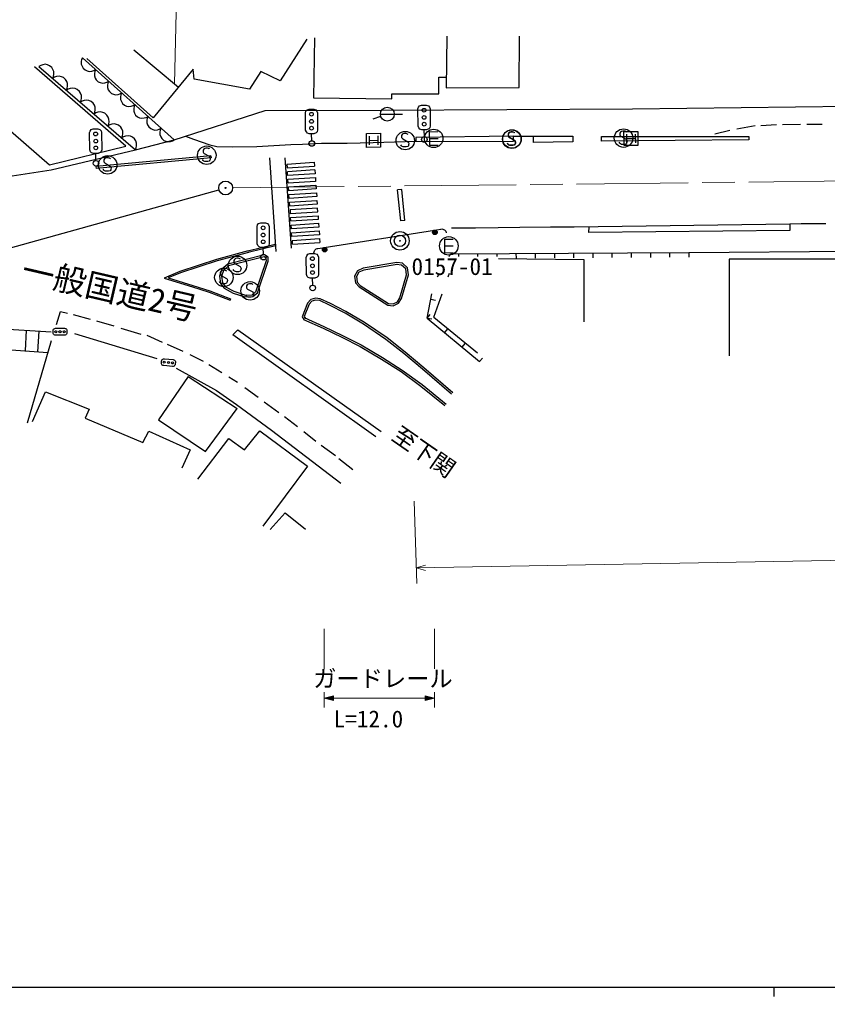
# Model space of a CAD drawing. Units: millimetres, scale not verified. Extents: x 40000 to 680000, y 20000 to 380000.
# Drawn here: x 86907 to 173782, y 204000 to 309074 of the extents above; entities that cross this region are included whole.
import ezdxf
from ezdxf.enums import TextEntityAlignment as Align

# ---------------------------------------------------------------- set-up
doc = ezdxf.new("R2010")
doc.units = ezdxf.units.MM
doc.header["$LTSCALE"] = 1000
doc.linetypes.add('CHAIN', pattern=[18.5, 12, -1.5, 3.5, -1.5])
for name, color, linetype, lineweight in [('M-BGD', 7, 'Continuous', 25), ('M-BMK', 2, 'CHAIN', 13), ('M-BMK-SRVR', 3, 'Continuous', 25), ('M-OTRS', 6, 'Continuous', 25), ('M-STR-HTXT', 7, 'Continuous', 13), ('M-TTL-BAND', 7, 'Continuous', 25)]:
    doc.layers.add(name, color=color, linetype=linetype, lineweight=lineweight)
doc.styles.add('ＭＳ ゴシック', font='')
doc.styles.get('ＭＳ ゴシック').set_extended_font_data('MS Gothic')

msp = doc.modelspace()

# ---------------------------------------------------------------- linework, layer by layer
at = {"layer": 'M-BGD'}
for p, q in [((117796, 306978), (114915, 302488)), ((118631, 307097), (118530, 300664)), ((132837, 307298), (132770, 301736)), ((140644, 301769), (140678, 307298)), ((99207, 305798), (103991, 301808)), ((103548, 296138), (93677, 304971)), ((101278, 298501), (94141, 304901)), ((98345, 295447), (88528, 303992)), ((88977, 304027), (99370, 295063)), ((105566, 303728), (101278, 298501)), ((105700, 302656), (105566, 303728)), ((111631, 301584), (105700, 302656)), ((112837, 303494), (111631, 301584)), ((114915, 302488), (112837, 303494)), ((132000, 301066), (132000, 302875)), ((132000, 302875), (132784, 302875)), ((132770, 301736), (140644, 301769)), ((118530, 300664), (126940, 300563)), ((126940, 300563), (126940, 301099)), ((126940, 301099), (132000, 301066)), ((125788, 299337), (152810, 299478)), ((152810, 299478), (179035, 299795)), ((103548, 296138), (113330, 299302)), ((113330, 299302), (125788, 299337)), ((125738, 298655), (124884, 298370)), ((125703, 298892), (127196, 298892)), ((127200, 298892), (128100, 298892)), ((84775, 298061), (90136, 293437)), ((164027, 297315), (165999, 297662)), ((166618, 297692), (168291, 297771)), ((168957, 297782), (170890, 297815)), ((171558, 297815), (173204, 297815)), ((104746, 296526), (105596, 296214)), ((118327, 296043), (118318, 296793)), ((124495, 296541), (124506, 295604)), ((125433, 296552), (125443, 295615)), ((140030, 296512), (129509, 296374)), ((129509, 296374), (129509, 295947)), ((130435, 296471), (130426, 297220)), ((130964, 297009), (131899, 297019)), ((140030, 296512), (146410, 296513)), ((140030, 295975), (140030, 296512)), ((142182, 295857), (142182, 296503)), ((146410, 296513), (146410, 295920)), ((149480, 296500), (165331, 296500)), ((149480, 295984), (149480, 296500)), ((152174, 296739), (152185, 295802)), ((153112, 296750), (153123, 295812)), ((161656, 296794), (163270, 297182)), ((165331, 296500), (165331, 296143)), ((90136, 293437), (98345, 295447)), ((99370, 295063), (103548, 296138)), ((105596, 296214), (107360, 295585)), ((107360, 295585), (108127, 295431)), ((108127, 295431), (109845, 295385)), ((109845, 295385), (112421, 295401)), ((112421, 295401), (116087, 295643)), ((116087, 295643), (117344, 295674)), ((117344, 295674), (119362, 295760)), ((119362, 295760), (122153, 295791)), ((122153, 295791), (124929, 295852)), ((124501, 296072), (125438, 296083)), ((124929, 295852), (128356, 295944)), ((128356, 295944), (140030, 295975)), ((130973, 296284), (131908, 296295)), ((146410, 295920), (142182, 295857)), ((165331, 296143), (149480, 295984)), ((152180, 296270), (153117, 296281)), ((90317, 292923), (99370, 295063)), ((95122, 293917), (95114, 294667)), ((107480, 294401), (95122, 293253)), ((107480, 294401), (107498, 294202)), ((95122, 293253), (95140, 293054)), ((107498, 294202), (95140, 293054)), ((114513, 284138), (113815, 294187)), ((116143, 284491), (115469, 294204)), ((115648, 293532), (118605, 293724)), ((115648, 293532), (115677, 293122)), ((115677, 293122), (118634, 293314)), ((118605, 293724), (118634, 293314)), ((85171, 292112), (90317, 292923)), ((118662, 292903), (115705, 292711)), ((115734, 292301), (115705, 292711)), ((118691, 292492), (115734, 292301)), ((118662, 292903), (118691, 292492)), ((115762, 291890), (118719, 292082)), ((115791, 291480), (115762, 291890)), ((118748, 291671), (115791, 291480)), ((115819, 291069), (118776, 291261)), ((115848, 290659), (115819, 291069)), ((118719, 292082), (118748, 291671)), ((118776, 291261), (118805, 290850)), ((85935, 284512), (108343, 290758)), ((118805, 290850), (115848, 290659)), ((115876, 290248), (118833, 290440)), ((115905, 289838), (115876, 290248)), ((118862, 290029), (115905, 289838)), ((118833, 290440), (118862, 290029)), ((128009, 290809), (127561, 290765)), ((127896, 287425), (127561, 290765)), ((127896, 287425), (127561, 290765)), ((128343, 287470), (128009, 290809)), ((115933, 289427), (118890, 289619)), ((115962, 289016), (115933, 289427)), ((118919, 289208), (115962, 289016)), ((118890, 289619), (118919, 289208)), ((118947, 288798), (115990, 288606)), ((115990, 288606), (116019, 288195)), ((116019, 288195), (118976, 288387)), ((116047, 287785), (119004, 287976)), ((118976, 288387), (118947, 288798)), ((119004, 287976), (119033, 287566)), ((116076, 287374), (116047, 287785)), ((119033, 287566), (116076, 287374)), ((116104, 286964), (119061, 287155)), ((116133, 286553), (116104, 286964)), ((119061, 287155), (119090, 286745)), ((128343, 287470), (127896, 287425)), ((146547, 286774), (169749, 287091)), ((169749, 287091), (169718, 286377)), ((169749, 287091), (170951, 287136)), ((170951, 287136), (173604, 287136)), ((119090, 286745), (116133, 286553)), ((116161, 286143), (119118, 286334)), ((116190, 285732), (116161, 286143)), ((119147, 285924), (116190, 285732)), ((119118, 286334), (119147, 285924)), ((119676, 284568), (131529, 286432)), ((131529, 286432), (131726, 286463)), ((133350, 286681), (135921, 286681)), ((135921, 286681), (138374, 286701)), ((138374, 286701), (140709, 286740)), ((140709, 286740), (144015, 286774)), ((144015, 286774), (146547, 286774)), ((148127, 286159), (148159, 286796)), ((169718, 286377), (148127, 286159)), ((114381, 284864), (111439, 284169)), ((114381, 284864), (114415, 284718)), ((116218, 285322), (116207, 284908)), ((116218, 285322), (119175, 285513)), ((116247, 284911), (119204, 285103)), ((119175, 285513), (119204, 285103)), ((132590, 285450), (133525, 285461)), ((111486, 284180), (108102, 283270)), ((111525, 284035), (108145, 283126)), ((113260, 283770), (109298, 282779)), ((114415, 284718), (111473, 284023)), ((113128, 283818), (113119, 284568)), ((113624, 283503), (113260, 283770)), ((119479, 284537), (119676, 284568)), ((132599, 284725), (133534, 284736)), ((134095, 283876), (134096, 283586)), ((136159, 283887), (136161, 283586)), ((138224, 283898), (138225, 283586)), ((140288, 283909), (140291, 283409)), ((142352, 283920), (142355, 283420)), ((144417, 283931), (144419, 283431)), ((146481, 283942), (146484, 283442)), ((148545, 283953), (148548, 283453)), ((150610, 283964), (150612, 283464)), ((152674, 283976), (152677, 283476)), ((154738, 283989), (154742, 283489)), ((156803, 284003), (156806, 283503)), ((158867, 284016), (177652, 284154)), ((158867, 284016), (158870, 283516)), ((108102, 283270), (104158, 281971)), ((108145, 283126), (104210, 281830)), ((109298, 282779), (108654, 282208)), ((113217, 283553), (109394, 282597)), ((112311, 279775), (113460, 283161)), ((112495, 279695), (113649, 283097)), ((113430, 283397), (113217, 283553)), ((113450, 283084), (113430, 283397)), ((113649, 283097), (113624, 283503)), ((127478, 282941), (123866, 282327)), ((127511, 282744), (123926, 282134)), ((127991, 282669), (127451, 282743)), ((128082, 282859), (127478, 282941)), ((128430, 282257), (127991, 282669)), ((128618, 282354), (128082, 282859)), ((138394, 283361), (147569, 283252)), ((147569, 283252), (147569, 276571)), ((163224, 283313), (163224, 272908)), ((177182, 283313), (163224, 283313)), ((104158, 281971), (102443, 281265)), ((104210, 281830), (102889, 281286)), ((108654, 282208), (108408, 281474)), ((108826, 282094), (108613, 281457)), ((109394, 282597), (108826, 282094)), ((123254, 282041), (122927, 281456)), ((123397, 281887), (123101, 281359)), ((123866, 282327), (123254, 282041)), ((123926, 282134), (123397, 281887)), ((127802, 279145), (128517, 281622)), ((127986, 279063), (128721, 281608)), ((128517, 281622), (128430, 282257)), ((128721, 281608), (128618, 282354)), ((133011, 281386), (133154, 281786)), ((102443, 281265), (105500, 280334)), ((102889, 281286), (105547, 280477)), ((108408, 281474), (108532, 280671)), ((108532, 280671), (108904, 280179)), ((108613, 281457), (108722, 280752)), ((108722, 280752), (109037, 280334)), ((118427, 280505), (118418, 281255)), ((122927, 281456), (123016, 280752)), ((123016, 280752), (123425, 280327)), ((123125, 281481), (123206, 280843)), ((123206, 280843), (123552, 280483)), ((105500, 280334), (107304, 279737)), ((105547, 280477), (107357, 279878)), ((107304, 279737), (109540, 278902)), ((107357, 279878), (109593, 279043)), ((108904, 280179), (109879, 279658)), ((109037, 280334), (109958, 279843)), ((109879, 279658), (111138, 279243)), ((109958, 279843), (111201, 279433)), ((111907, 279477), (112297, 279792)), ((111981, 279280), (112495, 279695)), ((123425, 280327), (126522, 278357)), ((123552, 280483), (126592, 278550)), ((130756, 276972), (131258, 279586)), ((131464, 277066), (132366, 279586)), ((109593, 279043), (109540, 278902)), ((111129, 279443), (111907, 279477)), ((111138, 279243), (111981, 279280)), ((117866, 278581), (117297, 277106)), ((118037, 278470), (117518, 277124)), ((118240, 278959), (117866, 278581)), ((118346, 278782), (118037, 278470)), ((118722, 279104), (118240, 278959)), ((118738, 278900), (118346, 278782)), ((119247, 279035), (118722, 279104)), ((119191, 278841), (118738, 278900)), ((120254, 278351), (119191, 278841)), ((120337, 278532), (119247, 279035)), ((122005, 277674), (120337, 278532)), ((126592, 278550), (127067, 278490)), ((127067, 278490), (127531, 278715)), ((127100, 278285), (127669, 278560)), ((127531, 278715), (127802, 279145)), ((127669, 278560), (127986, 279063)), ((131145, 278999), (131636, 278904)), ((90873, 276285), (91325, 277686)), ((91325, 277686), (92058, 277492)), ((121907, 277499), (120254, 278351)), ((123882, 276306), (121907, 277499)), ((123990, 276475), (122005, 277674)), ((126522, 278357), (127100, 278285)), ((92666, 277332), (94514, 276845)), ((95175, 276655), (97057, 276113)), ((117297, 277106), (117472, 276808)), ((117429, 276827), (119557, 275896)), ((117509, 277010), (119644, 276076)), ((117518, 277124), (117644, 276910)), ((126420, 274823), (123990, 276475)), ((130756, 276972), (131076, 277355)), ((130756, 276972), (131247, 276877)), ((130756, 276972), (136373, 272279)), ((131464, 277066), (136134, 273232)), ((84143, 275860), (90322, 275492)), ((87628, 275652), (87514, 273425)), ((88964, 275573), (88829, 273332)), ((92819, 275316), (101657, 272602)), ((97782, 275892), (99966, 275229)), ((109856, 275176), (110373, 275715)), ((110373, 275715), (125780, 264769)), ((119557, 275896), (121553, 274926)), ((119644, 276076), (121645, 275104)), ((126302, 274661), (123882, 276306)), ((132628, 275407), (132949, 275791)), ((90322, 274522), (87715, 265666)), ((100612, 275122), (102228, 274389)), ((125220, 264187), (109856, 275176)), ((121553, 274926), (123535, 273899)), ((121645, 275104), (123632, 274074)), ((128237, 273147), (126302, 274661)), ((128360, 273305), (126420, 274823)), ((83874, 273685), (89948, 273252)), ((102772, 274146), (104448, 273398)), ((123535, 273899), (125821, 272548)), ((123632, 274074), (125928, 272717)), ((130367, 271628), (128360, 273305)), ((134501, 273843), (134821, 274227)), ((105202, 273039), (106669, 272342)), ((125821, 272548), (127940, 271205)), ((125928, 272717), (128053, 271370)), ((130239, 271475), (128237, 273147)), ((136373, 272279), (136694, 272663)), ((103734, 271567), (108094, 269158)), ((107256, 271982), (108673, 271114)), ((127940, 271205), (130062, 269646)), ((128053, 271370), (130184, 269805)), ((133363, 268779), (130239, 271475)), ((133494, 268930), (130367, 271628)), ((105024, 270698), (101862, 266019)), ((105024, 270698), (110321, 267255)), ((109408, 270646), (110332, 270058)), ((88285, 265842), (89715, 269021)), ((89715, 269021), (94378, 267184)), ((108094, 269158), (110243, 267675)), ((111115, 269493), (112573, 268442)), ((130062, 269646), (132644, 267563)), ((130184, 269805), (132769, 267719)), ((113226, 267961), (114781, 266816)), ((94378, 267184), (93972, 266213)), ((106895, 262610), (110321, 267255)), ((110243, 267675), (113992, 264910)), ((93972, 266213), (100170, 263582)), ((101862, 266019), (106895, 262610)), ((115383, 266361), (116806, 265286)), ((100170, 263582), (100824, 264800)), ((100824, 264800), (105256, 262805)), ((111081, 262778), (112759, 264827)), ((112759, 264827), (117880, 261030)), ((113992, 264910), (121451, 259198)), ((106065, 259652), (109421, 263997)), ((109421, 263997), (111081, 262778)), ((117464, 264765), (118767, 263735)), ((105256, 262805), (104373, 260827)), ((119346, 263307), (120867, 262183)), ((121256, 261870), (122742, 260675)), ((117880, 261030), (113076, 254593)), ((113871, 254222), (115478, 256023)), ((115478, 256023), (117650, 254275))]:
    msp.add_line(p, q, dxfattribs=at)
for points in [[(93677, 304971), (93584, 304762), (93546, 304549), (93545, 304271), (93624, 304047), (93742, 303846), (93961, 303650), (94174, 303555), (94405, 303501), (94681, 303533), (94885, 303598), (95087, 303709)], [(90462, 302746), (90553, 302965), (90589, 303186), (90585, 303475), (90499, 303705), (90372, 303911), (90142, 304109), (89920, 304204), (89679, 304256), (89394, 304217), (89184, 304146), (88977, 304027)], [(95087, 303709), (94995, 303500), (94956, 303287), (94955, 303009), (95034, 302785), (95153, 302584), (95371, 302388), (95584, 302293), (95815, 302239), (96091, 302271), (96295, 302336), (96497, 302448)], [(91946, 301466), (92038, 301684), (92074, 301906), (92070, 302194), (91983, 302424), (91857, 302630), (91627, 302829), (91404, 302923), (91164, 302975), (90878, 302937), (90668, 302866), (90462, 302746)], [(93431, 300185), (93523, 300404), (93558, 300625), (93554, 300914), (93468, 301144), (93342, 301350), (93111, 301548), (92889, 301643), (92649, 301695), (92363, 301656), (92153, 301585), (91946, 301466)], [(96497, 302448), (96405, 302238), (96366, 302025), (96365, 301747), (96444, 301523), (96563, 301322), (96781, 301127), (96994, 301031), (97225, 300977), (97501, 301009), (97706, 301074), (97907, 301186)], [(97907, 301186), (97815, 300976), (97776, 300763), (97775, 300485), (97855, 300261), (97973, 300060), (98192, 299865), (98405, 299769), (98635, 299715), (98912, 299747), (99116, 299812), (99317, 299924)], [(94916, 298905), (95007, 299123), (95043, 299345), (95039, 299633), (94953, 299863), (94826, 300069), (94596, 300268), (94374, 300362), (94133, 300414), (93848, 300376), (93638, 300305), (93431, 300185)], [(99317, 299924), (99225, 299714), (99187, 299501), (99185, 299223), (99265, 299000), (99383, 298798), (99602, 298603), (99815, 298507), (100045, 298453), (100322, 298485), (100526, 298550), (100727, 298662)], [(96400, 297624), (96492, 297843), (96528, 298064), (96524, 298353), (96437, 298583), (96311, 298789), (96081, 298987), (95858, 299082), (95618, 299134), (95333, 299095), (95122, 299024), (94916, 298905)], [(100727, 298662), (100635, 298452), (100597, 298239), (100595, 297961), (100675, 297738), (100793, 297537), (101012, 297341), (101225, 297246), (101456, 297191), (101732, 297223), (101936, 297288), (102138, 297400)], [(97885, 296344), (97977, 296562), (98012, 296784), (98009, 297072), (97922, 297302), (97796, 297508), (97565, 297707), (97343, 297801), (97103, 297853), (96817, 297815), (96607, 297744), (96400, 297624)], [(102138, 297400), (102045, 297191), (102007, 296977), (102006, 296699), (102085, 296476), (102203, 296275), (102422, 296079), (102635, 295984), (102866, 295929), (103142, 295962), (103346, 296026), (103548, 296138)], [(99370, 295063), (99461, 295282), (99497, 295503), (99493, 295792), (99407, 296022), (99280, 296228), (99050, 296426), (98828, 296521), (98588, 296573), (98302, 296534), (98092, 296463), (97885, 296344)], [(128686, 296702), (128630, 296761), (128555, 296796), (128450, 296814), (128295, 296813), (128165, 296776), (128056, 296700), (127992, 296589), (127988, 296474), (127994, 296399), (128036, 296300), (128106, 296245), (128655, 295937), (128716, 295847), (128757, 295723), (128749, 295603), (128715, 295507), (128646, 295417), (128491, 295370), (128261, 295367), (128161, 295381), (128066, 295425), (127985, 295499), (127913, 295613)], [(130964, 297009), (130981, 295554), (131916, 295565)], [(140134, 296854), (140079, 296913), (140003, 296947), (139898, 296966), (139743, 296964), (139614, 296928), (139504, 296852), (139441, 296741), (139437, 296626), (139443, 296551), (139484, 296451), (139555, 296397), (140103, 296089), (140164, 295999), (140206, 295875), (140197, 295755), (140163, 295659), (140094, 295568), (139940, 295522), (139710, 295519), (139610, 295533), (139514, 295577), (139433, 295651), (139362, 295765)], [(140158, 296879), (140102, 296939), (140026, 296973), (139921, 296992), (139766, 296990), (139637, 296953), (139527, 296877), (139464, 296766), (139460, 296651), (139466, 296576), (139507, 296477), (139578, 296423), (140126, 296114), (140187, 296025), (140229, 295900), (140220, 295780), (140186, 295685), (140117, 295594), (139963, 295547), (139733, 295544), (139633, 295558), (139537, 295602), (139456, 295676), (139385, 295790)], [(152156, 296972), (152101, 297031), (152025, 297065), (151920, 297084), (151765, 297082), (151635, 297046), (151526, 296970), (151463, 296859), (151459, 296744), (151465, 296669), (151506, 296569), (151577, 296515), (152125, 296207), (152186, 296117), (152228, 295993), (152219, 295873), (152185, 295777), (152116, 295686), (151962, 295640), (151732, 295637), (151632, 295651), (151536, 295695), (151455, 295769), (151384, 295883)], [(107344, 295127), (107288, 295186), (107212, 295220), (107107, 295239), (106952, 295237), (106823, 295201), (106714, 295124), (106650, 295014), (106646, 294898), (106652, 294824), (106693, 294724), (106764, 294670), (107312, 294361), (107373, 294272), (107415, 294147), (107406, 294027), (107372, 293932), (107304, 293841), (107149, 293794), (106919, 293792), (106819, 293805), (106723, 293849), (106643, 293923), (106571, 294038)], [(96678, 294087), (96622, 294146), (96547, 294180), (96442, 294199), (96287, 294197), (96157, 294161), (96048, 294084), (95984, 293974), (95981, 293859), (95987, 293784), (96028, 293684), (96098, 293630), (96647, 293321), (96708, 293232), (96750, 293107), (96741, 292987), (96707, 292892), (96638, 292801), (96484, 292754), (96254, 292752), (96153, 292766), (96058, 292809), (95977, 292883), (95906, 292998)], [(131726, 286463), (132220, 286540), (132321, 286546), (132414, 286535), (132510, 286500), (132594, 286452), (132671, 286381), (132731, 286304), (132771, 286207), (132792, 286124)], [(132590, 285450), (132607, 283995), (133542, 284006)], [(118568, 283888), (118564, 283981), (118578, 284087), (118616, 284194), (118663, 284267), (118732, 284344), (118816, 284403), (118899, 284439), (118985, 284460), (119479, 284537)], [(133093, 283586), (133255, 283871), (152284, 283973), (158867, 284016)], [(110654, 283283), (110598, 283343), (110522, 283377), (110417, 283396), (110262, 283394), (110133, 283357), (110024, 283281), (109960, 283170), (109956, 283055), (109962, 282980), (110003, 282881), (110074, 282826), (110622, 282518), (110683, 282429), (110725, 282304), (110716, 282184), (110682, 282089), (110613, 281998), (110459, 281951), (110229, 281948), (110129, 281962), (110033, 282006), (109952, 282080), (109881, 282194)], [(109185, 281993), (109129, 282053), (109054, 282087), (108948, 282105), (108793, 282104), (108664, 282067), (108555, 281991), (108491, 281880), (108487, 281765), (108493, 281690), (108534, 281591), (108605, 281536), (109154, 281228), (109215, 281139), (109256, 281014), (109248, 280894), (109214, 280798), (109145, 280708), (108990, 280661), (108760, 280658), (108660, 280672), (108565, 280716), (108484, 280790), (108412, 280904)], [(131849, 281386), (131858, 281409), (132072, 281786)], [(112008, 280538), (111952, 280597), (111877, 280631), (111772, 280650), (111617, 280648), (111487, 280612), (111378, 280536), (111314, 280425), (111310, 280310), (111316, 280235), (111357, 280135), (111428, 280081), (111977, 279773), (112038, 279683), (112079, 279559), (112071, 279439), (112037, 279343), (111968, 279252), (111813, 279206), (111583, 279203), (111483, 279217), (111388, 279261), (111307, 279335), (111235, 279449)]]:
    msp.add_lwpolyline(points, dxfattribs=at)
for points in [[(130176, 297218), (129965, 297295), (129854, 297414), (129771, 297613), (129750, 299463), (129798, 299633), (129926, 299795), (130145, 299867), (130645, 299873), (130866, 299806), (130988, 299657), (131050, 299478), (131071, 297628), (131013, 297437), (130905, 297316), (130676, 297223)], [(118068, 296790), (117857, 296867), (117746, 296986), (117663, 297185), (117642, 299035), (117690, 299205), (117818, 299367), (118037, 299440), (118537, 299445), (118758, 299378), (118880, 299229), (118942, 299050), (118963, 297200), (118906, 297009), (118797, 296888), (118568, 296796)], [(94864, 294665), (94653, 294742), (94541, 294861), (94459, 295060), (94438, 296910), (94486, 297080), (94614, 297242), (94833, 297314), (95333, 297320), (95554, 297253), (95675, 297104), (95737, 296925), (95759, 295075), (95701, 294884), (95593, 294763), (95364, 294670)], [(124228, 295319), (124211, 296819), (125711, 296837), (125728, 295337)], [(151907, 295517), (151890, 297017), (153390, 297034), (153407, 295534)], [(112869, 284565), (112658, 284642), (112547, 284761), (112465, 284960), (112443, 286810), (112491, 286981), (112619, 287142), (112838, 287215), (113338, 287220), (113559, 287153), (113681, 287004), (113743, 286825), (113764, 284975), (113707, 284785), (113598, 284663), (113369, 284571)], [(118168, 281252), (117957, 281330), (117846, 281448), (117763, 281647), (117742, 283497), (117790, 283668), (117918, 283829), (118137, 283902), (118637, 283908), (118858, 283840), (118980, 283692), (119042, 283512), (119063, 281663), (119006, 281472), (118897, 281351), (118668, 281258)], [(90789, 275871), (91726, 275871), (91820, 275856), (91887, 275826), (91951, 275758), (91992, 275691), (92007, 275589), (92007, 275402), (91989, 275301), (91951, 275233), (91891, 275173), (91820, 275136), (91726, 275121), (90789, 275121), (90695, 275136), (90631, 275169), (90564, 275233), (90526, 275301), (90507, 275402), (90507, 275589), (90526, 275691), (90564, 275758), (90627, 275822), (90699, 275859)], [(102480, 272595), (103414, 272512), (103506, 272489), (103570, 272453), (103628, 272380), (103663, 272309), (103669, 272207), (103653, 272021), (103625, 271921), (103582, 271857), (103517, 271803), (103443, 271772), (103348, 271765), (102414, 271847), (102322, 271871), (102261, 271910), (102200, 271979), (102168, 272050), (102158, 272152), (102175, 272339), (102203, 272438), (102246, 272502), (102315, 272560), (102389, 272591)]]:
    msp.add_lwpolyline(points, close=True, dxfattribs=at)
for centre, radius in [((126450, 298892), 746), ((130401, 299320), 200), ((118294, 298892), 200), ((130410, 298550), 200), ((118303, 298123), 200), ((118311, 297393), 200), ((130419, 297820), 200), ((95089, 296767), 200), ((128383, 296054), 995), ((130438, 296171), 300), ((131443, 296289), 995), ((139832, 296205), 995), ((139855, 296231), 995), ((151854, 296323), 995), ((95098, 295997), 200), ((95107, 295267), 200), ((107041, 294478), 995), ((118330, 295743), 300), ((96376, 293438), 995), ((95126, 293617), 300), ((109066, 290959), 22.5), ((113095, 286668), 200), ((113104, 285898), 200), ((127806, 285274), 995), ((127806, 285274), 610), ((131567, 286186), 249), ((131567, 286186), 220), ((131567, 286186), 191), ((131567, 286186), 161), ((131567, 286186), 132), ((131567, 286186), 97.5), ((131567, 286186), 67.5), ((131567, 286186), 38.8), ((131567, 286186), 7.5), ((113112, 285168), 200), ((127806, 285274), 30), ((133069, 284730), 995), ((113131, 283518), 300), ((119715, 284323), 249), ((119715, 284323), 220), ((119715, 284323), 191), ((119715, 284323), 161), ((119715, 284323), 132), ((119715, 284323), 97.5), ((119715, 284323), 67.5), ((119715, 284323), 38.8), ((119715, 284323), 7.5), ((110351, 282635), 995), ((118394, 283355), 200), ((118403, 282585), 200), ((108882, 281345), 995), ((118411, 281855), 200), ((111705, 279889), 995), ((118430, 280205), 300), ((90807, 275496), 112), ((91257, 275496), 112), ((91707, 275496), 112), ((102466, 272219), 112), ((102914, 272180), 112), ((103362, 272140), 112)]:
    msp.add_circle(centre, radius, dxfattribs=at)
at = {"layer": 'M-BMK'}
msp.add_line((109816, 290968), (207995, 292071), dxfattribs=at)
at = {"layer": 'M-BMK-SRVR'}
msp.add_circle((109066, 290959), 746, dxfattribs=at)
at = {"layer": 'M-OTRS'}
for radius in [49.8, 1.5]:
    msp.add_circle((109066, 290960), radius, dxfattribs=at)
at = {"layer": 'M-STR-HTXT'}
for p, q in [((104413, 336177), (103566, 302163)), ((129623, 248425), (129336, 257259)), ((129569, 250086), (328913, 253667)), ((119676, 243531), (119676, 239226)), ((131529, 239226), (131529, 243531)), ((119676, 236726), (119676, 235096)), ((131529, 235096), (131529, 236726)), ((119676, 236096), (131529, 236096))]:
    msp.add_line(p, q, dxfattribs=at)
for points in [[(130574, 249816), (129569, 250086), (130564, 250388)], [(119779, 236096), (120651, 236309), (120651, 235884), (119781, 236096)], [(120464, 236096), (120286, 236096), (120464, 236121), (120464, 236071), (120286, 236096)], [(131426, 236096), (130554, 235884), (130554, 236309), (131424, 236096)], [(130741, 236096), (130919, 236096), (130741, 236071), (130741, 236121), (130919, 236096)]]:
    msp.add_lwpolyline(points, dxfattribs=at)
for points in [[(119676, 236096), (120676, 235846), (120676, 236346)], [(119881, 236096), (120614, 236271), (120614, 235921)], [(119981, 236096), (120576, 236234), (120576, 235959)], [(120084, 236096), (120539, 236196), (120539, 235996)], [(120184, 236096), (120501, 236159), (120501, 236034)], [(131529, 236096), (130529, 236346), (130529, 235846)], [(131324, 236096), (130591, 235921), (130591, 236271)], [(131224, 236096), (130629, 235959), (130629, 236234)], [(131121, 236096), (130666, 235996), (130666, 236196)], [(131021, 236096), (130704, 236034), (130704, 236159)]]:
    msp.add_lwpolyline(points, close=True, dxfattribs=at)
at = {"layer": 'M-TTL-BAND'}
for p, q in [((40000, 205000), (579000, 205000)), ((168000, 205000), (168000, 204000))]:
    msp.add_line(p, q, dxfattribs=at)

# ---------------------------------------------------------------- texts
at = {"layer": 'M-BGD', "style": 'ＭＳ ゴシック'}
for s, height, rotation, p in [('一般国道2号', 2566, 346.9, (86771, 280245)), ('至下関', 1833, 325.3, (126479, 263521))]:
    msp.add_text(s, height=height, rotation=rotation, dxfattribs=at).set_placement(p, align=Align.BOTTOM_LEFT)
msp.add_text('0157-01', height=1833, dxfattribs=at).set_placement((129057, 281047), align=Align.BOTTOM_LEFT)
at = {"layer": 'M-STR-HTXT', "style": 'ＭＳ ゴシック'}
for s, p in [('ガードレール', (118482, 236726)), ('L=12.0', (120680, 232383))]:
    msp.add_text(s, height=1833, dxfattribs=at).set_placement(p, align=Align.BOTTOM_LEFT)

doc.saveas('drawing.dxf')
